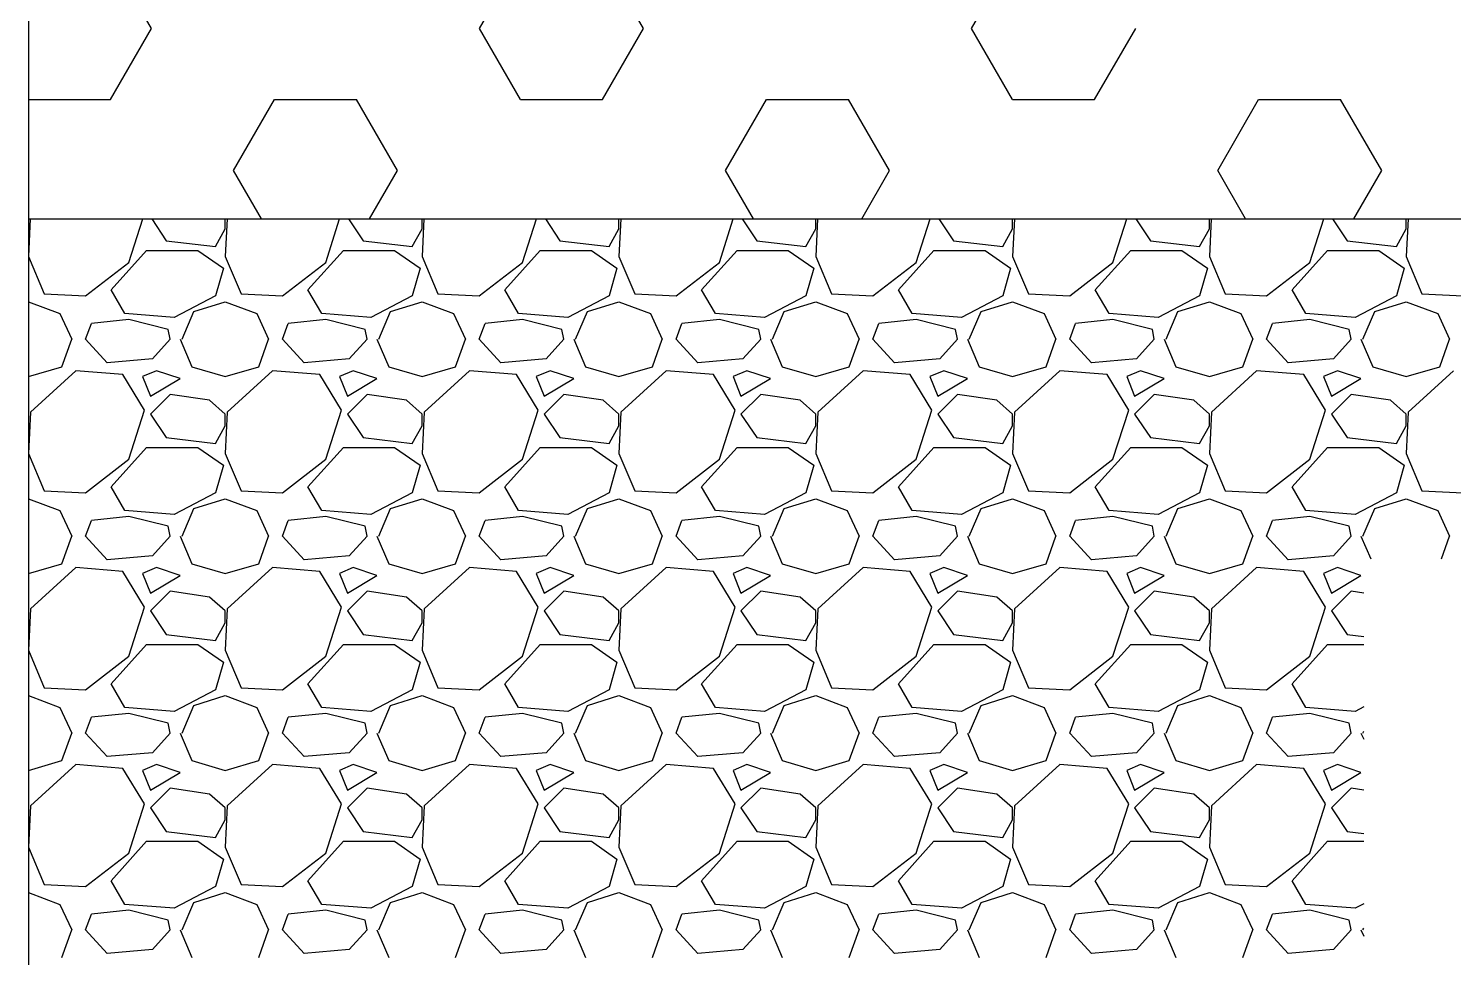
# Model space of a CAD drawing. Header units: metres. Extents: x 0 to 602, y 0 to 196.
# Drawn here: x 427.163 to 428.249, y 78.329 to 79.037 of the extents above; entities that cross this region are included whole.
import ezdxf

# ---------------------------------------------------------------- set-up
doc = ezdxf.new("R2010")
doc.units = ezdxf.units.M
doc.header["$MEASUREMENT"] = 0

msp = doc.modelspace()

# ---------------------------------------------------------------- linework, layer by layer
at = {"linetype": 'Continuous'}
for p, q in [((427.1628, 81.7234), (427.1628, 77.9003)), ((427.2566, 79.037), (427.2253, 79.0911)), ((427.5066, 79.037), (427.5378, 79.0911)), ((427.6316, 79.037), (427.6003, 79.0911)), ((427.8816, 79.037), (427.9128, 79.0911)), ((427.2253, 78.9828), (427.2566, 79.037)), ((427.5378, 78.9828), (427.5066, 79.037)), ((427.6003, 78.9828), (427.6316, 79.037)), ((427.9128, 78.9828), (427.8816, 79.037)), ((427.9753, 78.9828), (428.0066, 79.037)), ((427.1628, 78.9828), (427.2253, 78.9828)), ((427.1628, 78.9828), (427.1628, 78.9828)), ((427.3191, 78.9287), (427.3503, 78.9828)), ((427.3503, 78.9828), (427.4128, 78.9828)), ((427.4441, 78.9287), (427.4128, 78.9828)), ((427.5378, 78.9828), (427.6003, 78.9828)), ((427.6941, 78.9287), (427.7253, 78.9828)), ((427.7253, 78.9828), (427.7878, 78.9828)), ((427.8191, 78.9287), (427.7878, 78.9828)), ((427.9128, 78.9828), (427.9753, 78.9828)), ((428.0691, 78.9287), (428.1003, 78.9828)), ((428.1003, 78.9828), (428.1628, 78.9828)), ((428.1941, 78.9287), (428.1628, 78.9828)), ((427.3403, 78.8919), (427.3191, 78.9287)), ((427.4228, 78.8919), (427.4441, 78.9287)), ((427.7153, 78.8919), (427.6941, 78.9287)), ((427.7978, 78.8919), (427.8191, 78.9287)), ((428.0903, 78.8919), (428.0691, 78.9287)), ((428.1728, 78.8919), (428.1941, 78.9287)), ((427.1628, 78.8919), (430.9438, 78.8919))]:
    msp.add_line(p, q, dxfattribs=at)
at = {"color": 2, "linetype": 'Continuous'}
for p, q in [((427.1642, 78.8919), (427.1628, 78.8633)), ((427.2393, 78.8588), (427.2499, 78.8919)), ((427.2567, 78.8919), (427.2678, 78.8753)), ((427.3142, 78.8919), (427.3128, 78.8633)), ((427.3128, 78.8843), (427.3128, 78.8919)), ((427.3893, 78.8588), (427.3999, 78.8919)), ((427.4067, 78.8919), (427.4178, 78.8753)), ((427.4642, 78.8919), (427.4628, 78.8633)), ((427.4628, 78.8843), (427.4628, 78.8919)), ((427.5393, 78.8588), (427.5499, 78.8919)), ((427.5567, 78.8919), (427.5678, 78.8753)), ((427.6142, 78.8919), (427.6128, 78.8633)), ((427.6128, 78.8843), (427.6128, 78.8919)), ((427.6893, 78.8588), (427.6999, 78.8919)), ((427.7067, 78.8919), (427.7178, 78.8753)), ((427.7642, 78.8919), (427.7628, 78.8633)), ((427.7628, 78.8843), (427.7628, 78.8919)), ((427.8393, 78.8588), (427.8499, 78.8919)), ((427.8567, 78.8919), (427.8678, 78.8753)), ((427.9142, 78.8919), (427.9128, 78.8633)), ((427.9128, 78.8843), (427.9128, 78.8919)), ((427.9893, 78.8588), (427.9999, 78.8919)), ((428.0067, 78.8919), (428.0178, 78.8753)), ((428.0642, 78.8919), (428.0628, 78.8633)), ((428.0628, 78.8843), (428.0628, 78.8919)), ((428.1393, 78.8588), (428.1499, 78.8919)), ((428.1567, 78.8919), (428.1678, 78.8753)), ((428.2142, 78.8919), (428.2128, 78.8633)), ((428.2128, 78.8843), (428.2128, 78.8919)), ((427.3053, 78.8708), (427.3128, 78.8843)), ((427.4553, 78.8708), (427.4628, 78.8843)), ((427.6053, 78.8708), (427.6128, 78.8843)), ((427.7553, 78.8708), (427.7628, 78.8843)), ((427.9053, 78.8708), (427.9128, 78.8843)), ((428.0553, 78.8708), (428.0628, 78.8843)), ((428.2053, 78.8708), (428.2128, 78.8843)), ((427.2258, 78.8378), (427.2528, 78.8678)), ((427.2528, 78.8678), (427.2918, 78.8678)), ((427.2678, 78.8753), (427.3053, 78.8708)), ((427.2918, 78.8678), (427.3113, 78.8543)), ((427.3758, 78.8378), (427.4028, 78.8678)), ((427.4028, 78.8678), (427.4418, 78.8678)), ((427.4178, 78.8753), (427.4553, 78.8708)), ((427.4418, 78.8678), (427.4613, 78.8543)), ((427.5258, 78.8378), (427.5528, 78.8678)), ((427.5528, 78.8678), (427.5918, 78.8678)), ((427.5678, 78.8753), (427.6053, 78.8708)), ((427.5918, 78.8678), (427.6113, 78.8543)), ((427.6758, 78.8378), (427.7028, 78.8678)), ((427.7028, 78.8678), (427.7418, 78.8678)), ((427.7178, 78.8753), (427.7553, 78.8708)), ((427.7418, 78.8678), (427.7613, 78.8543)), ((427.8258, 78.8378), (427.8528, 78.8678)), ((427.8528, 78.8678), (427.8918, 78.8678)), ((427.8678, 78.8753), (427.9053, 78.8708)), ((427.8918, 78.8678), (427.9113, 78.8543)), ((427.9758, 78.8378), (428.0028, 78.8678)), ((428.0028, 78.8678), (428.0418, 78.8678)), ((428.0178, 78.8753), (428.0553, 78.8708)), ((428.0418, 78.8678), (428.0613, 78.8543)), ((428.1258, 78.8378), (428.1528, 78.8678)), ((428.1528, 78.8678), (428.1918, 78.8678)), ((428.1678, 78.8753), (428.2053, 78.8708)), ((428.1918, 78.8678), (428.2113, 78.8543)), ((427.1628, 78.8633), (427.1748, 78.8348)), ((427.2063, 78.8333), (427.2393, 78.8588)), ((427.3128, 78.8633), (427.3248, 78.8348)), ((427.3563, 78.8333), (427.3893, 78.8588)), ((427.4628, 78.8633), (427.4748, 78.8348)), ((427.5063, 78.8333), (427.5393, 78.8588)), ((427.6128, 78.8633), (427.6248, 78.8348)), ((427.6563, 78.8333), (427.6893, 78.8588)), ((427.7628, 78.8633), (427.7748, 78.8348)), ((427.8063, 78.8333), (427.8393, 78.8588)), ((427.9128, 78.8633), (427.9248, 78.8348)), ((427.9563, 78.8333), (427.9893, 78.8588)), ((428.0628, 78.8633), (428.0748, 78.8348)), ((428.1063, 78.8333), (428.1393, 78.8588)), ((428.2128, 78.8633), (428.2248, 78.8348)), ((427.3113, 78.8543), (427.3053, 78.8333)), ((427.4613, 78.8543), (427.4553, 78.8333)), ((427.6113, 78.8543), (427.6053, 78.8333)), ((427.7613, 78.8543), (427.7553, 78.8333)), ((427.9113, 78.8543), (427.9053, 78.8333)), ((428.0613, 78.8543), (428.0553, 78.8333)), ((428.2113, 78.8543), (428.2053, 78.8333)), ((427.1748, 78.8348), (427.2063, 78.8333)), ((427.2363, 78.8198), (427.2258, 78.8378)), ((427.3053, 78.8333), (427.2738, 78.8168)), ((427.3248, 78.8348), (427.3563, 78.8333)), ((427.3863, 78.8198), (427.3758, 78.8378)), ((427.4553, 78.8333), (427.4238, 78.8168)), ((427.4748, 78.8348), (427.5063, 78.8333)), ((427.5363, 78.8198), (427.5258, 78.8378)), ((427.6053, 78.8333), (427.5738, 78.8168)), ((427.6248, 78.8348), (427.6563, 78.8333)), ((427.6863, 78.8198), (427.6758, 78.8378)), ((427.7553, 78.8333), (427.7238, 78.8168)), ((427.7748, 78.8348), (427.8063, 78.8333)), ((427.8363, 78.8198), (427.8258, 78.8378)), ((427.9053, 78.8333), (427.8738, 78.8168)), ((427.9248, 78.8348), (427.9563, 78.8333)), ((427.9863, 78.8198), (427.9758, 78.8378)), ((428.0553, 78.8333), (428.0238, 78.8168)), ((428.0748, 78.8348), (428.1063, 78.8333)), ((428.1363, 78.8198), (428.1258, 78.8378)), ((428.2053, 78.8333), (428.1738, 78.8168)), ((428.2248, 78.8348), (428.2563, 78.8333)), ((427.1628, 78.8288), (427.1868, 78.8198)), ((427.1628, 78.8288), (427.1628, 78.8288)), ((427.2888, 78.8213), (427.3128, 78.8288)), ((427.3128, 78.8288), (427.3368, 78.8198)), ((427.4388, 78.8213), (427.4628, 78.8288)), ((427.4628, 78.8288), (427.4868, 78.8198)), ((427.5888, 78.8213), (427.6128, 78.8288)), ((427.6128, 78.8288), (427.6368, 78.8198)), ((427.7388, 78.8213), (427.7628, 78.8288)), ((427.7628, 78.8288), (427.7868, 78.8198)), ((427.8888, 78.8213), (427.9128, 78.8288)), ((427.9128, 78.8288), (427.9368, 78.8198)), ((428.0388, 78.8213), (428.0628, 78.8288)), ((428.0628, 78.8288), (428.0868, 78.8198)), ((428.1888, 78.8213), (428.2128, 78.8288)), ((428.2128, 78.8288), (428.2368, 78.8198)), ((427.1868, 78.8198), (427.1958, 78.8003)), ((427.2063, 78.8003), (427.2108, 78.8123)), ((427.2393, 78.8153), (427.2108, 78.8123)), ((427.2738, 78.8168), (427.2363, 78.8198)), ((427.2693, 78.8078), (427.2393, 78.8153)), ((427.2798, 78.8003), (427.2888, 78.8213)), ((427.3368, 78.8198), (427.3458, 78.8003)), ((427.3563, 78.8003), (427.3608, 78.8123)), ((427.3893, 78.8153), (427.3608, 78.8123)), ((427.4238, 78.8168), (427.3863, 78.8198)), ((427.4193, 78.8078), (427.3893, 78.8153)), ((427.4298, 78.8003), (427.4388, 78.8213)), ((427.4868, 78.8198), (427.4958, 78.8003)), ((427.5063, 78.8003), (427.5108, 78.8123)), ((427.5393, 78.8153), (427.5108, 78.8123)), ((427.5738, 78.8168), (427.5363, 78.8198)), ((427.5693, 78.8078), (427.5393, 78.8153)), ((427.5798, 78.8003), (427.5888, 78.8213)), ((427.6368, 78.8198), (427.6458, 78.8003)), ((427.6563, 78.8003), (427.6608, 78.8123)), ((427.6893, 78.8153), (427.6608, 78.8123)), ((427.7238, 78.8168), (427.6863, 78.8198)), ((427.7193, 78.8078), (427.6893, 78.8153)), ((427.7298, 78.8003), (427.7388, 78.8213)), ((427.7868, 78.8198), (427.7958, 78.8003)), ((427.8063, 78.8003), (427.8108, 78.8123)), ((427.8393, 78.8153), (427.8108, 78.8123)), ((427.8738, 78.8168), (427.8363, 78.8198)), ((427.8693, 78.8078), (427.8393, 78.8153)), ((427.8798, 78.8003), (427.8888, 78.8213)), ((427.9368, 78.8198), (427.9458, 78.8003)), ((427.9563, 78.8003), (427.9608, 78.8123)), ((427.9893, 78.8153), (427.9608, 78.8123)), ((428.0238, 78.8168), (427.9863, 78.8198)), ((428.0193, 78.8078), (427.9893, 78.8153)), ((428.0298, 78.8003), (428.0388, 78.8213)), ((428.0868, 78.8198), (428.0958, 78.8003)), ((428.1063, 78.8003), (428.1108, 78.8123)), ((428.1393, 78.8153), (428.1108, 78.8123)), ((428.1738, 78.8168), (428.1363, 78.8198)), ((428.1693, 78.8078), (428.1393, 78.8153)), ((428.1798, 78.8003), (428.1888, 78.8213)), ((428.2368, 78.8198), (428.2458, 78.8003)), ((427.1883, 78.7793), (427.1958, 78.8003)), ((427.2228, 78.7823), (427.2063, 78.8003)), ((427.2708, 78.8003), (427.2573, 78.7853)), ((427.2708, 78.8003), (427.2693, 78.8078)), ((427.2783, 78.8003), (427.2873, 78.7793)), ((427.3383, 78.7793), (427.3458, 78.8003)), ((427.3728, 78.7823), (427.3563, 78.8003)), ((427.4208, 78.8003), (427.4073, 78.7853)), ((427.4208, 78.8003), (427.4193, 78.8078)), ((427.4283, 78.8003), (427.4373, 78.7793)), ((427.4883, 78.7793), (427.4958, 78.8003)), ((427.5228, 78.7823), (427.5063, 78.8003)), ((427.5708, 78.8003), (427.5573, 78.7853)), ((427.5708, 78.8003), (427.5693, 78.8078)), ((427.5783, 78.8003), (427.5873, 78.7793)), ((427.6383, 78.7793), (427.6458, 78.8003)), ((427.6728, 78.7823), (427.6563, 78.8003)), ((427.7208, 78.8003), (427.7073, 78.7853)), ((427.7208, 78.8003), (427.7193, 78.8078)), ((427.7283, 78.8003), (427.7373, 78.7793)), ((427.7883, 78.7793), (427.7958, 78.8003)), ((427.8228, 78.7823), (427.8063, 78.8003)), ((427.8708, 78.8003), (427.8573, 78.7853)), ((427.8708, 78.8003), (427.8693, 78.8078)), ((427.8783, 78.8003), (427.8873, 78.7793)), ((427.9383, 78.7793), (427.9458, 78.8003)), ((427.9728, 78.7823), (427.9563, 78.8003)), ((428.0208, 78.8003), (428.0073, 78.7853)), ((428.0208, 78.8003), (428.0193, 78.8078)), ((428.0283, 78.8003), (428.0373, 78.7793)), ((428.0883, 78.7793), (428.0958, 78.8003)), ((428.1228, 78.7823), (428.1063, 78.8003)), ((428.1708, 78.8003), (428.1573, 78.7853)), ((428.1708, 78.8003), (428.1693, 78.8078)), ((428.1783, 78.8003), (428.1873, 78.7793)), ((428.2383, 78.7793), (428.2458, 78.8003)), ((427.1628, 78.7718), (427.1883, 78.7793)), ((427.2573, 78.7853), (427.2228, 78.7823)), ((427.2873, 78.7793), (427.3128, 78.7718)), ((427.3128, 78.7718), (427.3383, 78.7793)), ((427.4073, 78.7853), (427.3728, 78.7823)), ((427.4373, 78.7793), (427.4628, 78.7718)), ((427.4628, 78.7718), (427.4883, 78.7793)), ((427.5573, 78.7853), (427.5228, 78.7823)), ((427.5873, 78.7793), (427.6128, 78.7718)), ((427.6128, 78.7718), (427.6383, 78.7793)), ((427.7073, 78.7853), (427.6728, 78.7823)), ((427.7373, 78.7793), (427.7628, 78.7718)), ((427.7628, 78.7718), (427.7883, 78.7793)), ((427.8573, 78.7853), (427.8228, 78.7823)), ((427.8873, 78.7793), (427.9128, 78.7718)), ((427.9128, 78.7718), (427.9383, 78.7793)), ((428.0073, 78.7853), (427.9728, 78.7823)), ((428.0373, 78.7793), (428.0628, 78.7718)), ((428.0628, 78.7718), (428.0883, 78.7793)), ((428.1573, 78.7853), (428.1228, 78.7823)), ((428.1873, 78.7793), (428.2128, 78.7718)), ((428.2128, 78.7718), (428.2383, 78.7793)), ((427.1988, 78.7763), (427.1643, 78.7448)), ((427.2348, 78.7733), (427.1988, 78.7763)), ((427.2513, 78.7463), (427.2348, 78.7733)), ((427.2603, 78.7763), (427.2498, 78.7718)), ((427.2498, 78.7718), (427.2558, 78.7568)), ((427.2558, 78.7568), (427.2783, 78.7703)), ((427.2783, 78.7703), (427.2603, 78.7763)), ((427.3488, 78.7763), (427.3143, 78.7448)), ((427.3848, 78.7733), (427.3488, 78.7763)), ((427.4013, 78.7463), (427.3848, 78.7733)), ((427.4103, 78.7763), (427.3998, 78.7718)), ((427.3998, 78.7718), (427.4058, 78.7568)), ((427.4058, 78.7568), (427.4283, 78.7703)), ((427.4283, 78.7703), (427.4103, 78.7763)), ((427.4988, 78.7763), (427.4643, 78.7448)), ((427.5348, 78.7733), (427.4988, 78.7763)), ((427.5513, 78.7463), (427.5348, 78.7733)), ((427.5603, 78.7763), (427.5498, 78.7718)), ((427.5498, 78.7718), (427.5558, 78.7568)), ((427.5558, 78.7568), (427.5783, 78.7703)), ((427.5783, 78.7703), (427.5603, 78.7763)), ((427.6488, 78.7763), (427.6143, 78.7448)), ((427.6848, 78.7733), (427.6488, 78.7763)), ((427.7013, 78.7463), (427.6848, 78.7733)), ((427.7103, 78.7763), (427.6998, 78.7718)), ((427.6998, 78.7718), (427.7058, 78.7568)), ((427.7058, 78.7568), (427.7283, 78.7703)), ((427.7283, 78.7703), (427.7103, 78.7763)), ((427.7988, 78.7763), (427.7643, 78.7448)), ((427.8348, 78.7733), (427.7988, 78.7763)), ((427.8513, 78.7463), (427.8348, 78.7733)), ((427.8603, 78.7763), (427.8498, 78.7718)), ((427.8498, 78.7718), (427.8558, 78.7568)), ((427.8558, 78.7568), (427.8783, 78.7703)), ((427.8783, 78.7703), (427.8603, 78.7763)), ((427.9488, 78.7763), (427.9143, 78.7448)), ((427.9848, 78.7733), (427.9488, 78.7763)), ((428.0013, 78.7463), (427.9848, 78.7733)), ((428.0103, 78.7763), (427.9998, 78.7718)), ((427.9998, 78.7718), (428.0058, 78.7568)), ((428.0058, 78.7568), (428.0283, 78.7703)), ((428.0283, 78.7703), (428.0103, 78.7763)), ((428.0988, 78.7763), (428.0643, 78.7448)), ((428.1348, 78.7733), (428.0988, 78.7763)), ((428.1513, 78.7463), (428.1348, 78.7733)), ((428.1603, 78.7763), (428.1498, 78.7718)), ((428.1498, 78.7718), (428.1558, 78.7568)), ((428.1558, 78.7568), (428.1783, 78.7703)), ((428.1783, 78.7703), (428.1603, 78.7763)), ((428.2488, 78.7763), (428.2143, 78.7448)), ((427.2708, 78.7583), (427.2558, 78.7433)), ((427.3008, 78.7538), (427.2708, 78.7583)), ((427.4208, 78.7583), (427.4058, 78.7433)), ((427.4508, 78.7538), (427.4208, 78.7583)), ((427.5708, 78.7583), (427.5558, 78.7433)), ((427.6008, 78.7538), (427.5708, 78.7583)), ((427.7208, 78.7583), (427.7058, 78.7433)), ((427.7508, 78.7538), (427.7208, 78.7583)), ((427.8708, 78.7583), (427.8558, 78.7433)), ((427.9008, 78.7538), (427.8708, 78.7583)), ((428.0208, 78.7583), (428.0058, 78.7433)), ((428.0508, 78.7538), (428.0208, 78.7583)), ((428.1708, 78.7583), (428.1558, 78.7433)), ((428.2008, 78.7538), (428.1708, 78.7583)), ((427.2393, 78.7088), (427.2513, 78.7463)), ((427.3128, 78.7433), (427.3008, 78.7538)), ((427.3893, 78.7088), (427.4013, 78.7463)), ((427.4628, 78.7433), (427.4508, 78.7538)), ((427.5393, 78.7088), (427.5513, 78.7463)), ((427.6128, 78.7433), (427.6008, 78.7538)), ((427.6893, 78.7088), (427.7013, 78.7463)), ((427.7628, 78.7433), (427.7508, 78.7538)), ((427.8393, 78.7088), (427.8513, 78.7463)), ((427.9128, 78.7433), (427.9008, 78.7538)), ((427.9893, 78.7088), (428.0013, 78.7463)), ((428.0628, 78.7433), (428.0508, 78.7538)), ((428.1393, 78.7088), (428.1513, 78.7463)), ((428.2128, 78.7433), (428.2008, 78.7538)), ((427.1643, 78.7448), (427.1628, 78.7133)), ((427.1628, 78.7433), (427.1628, 78.7433)), ((427.2558, 78.7433), (427.2678, 78.7253)), ((427.3143, 78.7448), (427.3128, 78.7133)), ((427.3128, 78.7343), (427.3128, 78.7433)), ((427.4058, 78.7433), (427.4178, 78.7253)), ((427.4643, 78.7448), (427.4628, 78.7133)), ((427.4628, 78.7343), (427.4628, 78.7433)), ((427.5558, 78.7433), (427.5678, 78.7253)), ((427.6143, 78.7448), (427.6128, 78.7133)), ((427.6128, 78.7343), (427.6128, 78.7433)), ((427.7058, 78.7433), (427.7178, 78.7253)), ((427.7643, 78.7448), (427.7628, 78.7133)), ((427.7628, 78.7343), (427.7628, 78.7433)), ((427.8558, 78.7433), (427.8678, 78.7253)), ((427.9143, 78.7448), (427.9128, 78.7133)), ((427.9128, 78.7343), (427.9128, 78.7433)), ((428.0058, 78.7433), (428.0178, 78.7253)), ((428.0643, 78.7448), (428.0628, 78.7133)), ((428.0628, 78.7343), (428.0628, 78.7433)), ((428.1558, 78.7433), (428.1678, 78.7253)), ((428.2143, 78.7448), (428.2128, 78.7133)), ((428.2128, 78.7343), (428.2128, 78.7433)), ((427.2678, 78.7253), (427.3053, 78.7208)), ((427.3053, 78.7208), (427.3128, 78.7343)), ((427.4178, 78.7253), (427.4553, 78.7208)), ((427.4553, 78.7208), (427.4628, 78.7343)), ((427.5678, 78.7253), (427.6053, 78.7208)), ((427.6053, 78.7208), (427.6128, 78.7343)), ((427.7178, 78.7253), (427.7553, 78.7208)), ((427.7553, 78.7208), (427.7628, 78.7343)), ((427.8678, 78.7253), (427.9053, 78.7208)), ((427.9053, 78.7208), (427.9128, 78.7343)), ((428.0178, 78.7253), (428.0553, 78.7208)), ((428.0553, 78.7208), (428.0628, 78.7343)), ((428.1678, 78.7253), (428.2053, 78.7208)), ((428.2053, 78.7208), (428.2128, 78.7343)), ((427.2258, 78.6878), (427.2528, 78.7178)), ((427.2528, 78.7178), (427.2918, 78.7178)), ((427.2918, 78.7178), (427.3113, 78.7043)), ((427.3758, 78.6878), (427.4028, 78.7178)), ((427.4028, 78.7178), (427.4418, 78.7178)), ((427.4418, 78.7178), (427.4613, 78.7043)), ((427.5258, 78.6878), (427.5528, 78.7178)), ((427.5528, 78.7178), (427.5918, 78.7178)), ((427.5918, 78.7178), (427.6113, 78.7043)), ((427.6128, 78.7133), (427.6248, 78.6848)), ((427.6758, 78.6878), (427.7028, 78.7178)), ((427.7028, 78.7178), (427.7418, 78.7178)), ((427.7418, 78.7178), (427.7613, 78.7043)), ((427.7628, 78.7133), (427.7748, 78.6848)), ((427.8258, 78.6878), (427.8528, 78.7178)), ((427.8528, 78.7178), (427.8918, 78.7178)), ((427.8918, 78.7178), (427.9113, 78.7043)), ((427.9128, 78.7133), (427.9248, 78.6848)), ((427.9758, 78.6878), (428.0028, 78.7178)), ((428.0028, 78.7178), (428.0418, 78.7178)), ((428.0418, 78.7178), (428.0613, 78.7043)), ((428.0628, 78.7133), (428.0748, 78.6848)), ((428.1258, 78.6878), (428.1528, 78.7178)), ((428.1528, 78.7178), (428.1918, 78.7178)), ((428.1918, 78.7178), (428.2113, 78.7043)), ((428.2128, 78.7133), (428.2248, 78.6848)), ((427.1628, 78.7133), (427.1748, 78.6848)), ((427.2063, 78.6833), (427.2393, 78.7088)), ((427.3113, 78.7043), (427.3053, 78.6833)), ((427.3128, 78.7133), (427.3248, 78.6848)), ((427.3563, 78.6833), (427.3893, 78.7088)), ((427.4613, 78.7043), (427.4553, 78.6833)), ((427.4628, 78.7133), (427.4748, 78.6848)), ((427.5063, 78.6833), (427.5393, 78.7088)), ((427.6113, 78.7043), (427.6053, 78.6833)), ((427.6563, 78.6833), (427.6893, 78.7088)), ((427.7613, 78.7043), (427.7553, 78.6833)), ((427.8063, 78.6833), (427.8393, 78.7088)), ((427.9113, 78.7043), (427.9053, 78.6833)), ((427.9563, 78.6833), (427.9893, 78.7088)), ((428.0613, 78.7043), (428.0553, 78.6833)), ((428.1063, 78.6833), (428.1393, 78.7088)), ((428.2113, 78.7043), (428.2053, 78.6833)), ((427.1748, 78.6848), (427.2063, 78.6833)), ((427.2363, 78.6698), (427.2258, 78.6878)), ((427.3053, 78.6833), (427.2738, 78.6668)), ((427.3248, 78.6848), (427.3563, 78.6833)), ((427.3863, 78.6698), (427.3758, 78.6878)), ((427.4553, 78.6833), (427.4238, 78.6668)), ((427.4748, 78.6848), (427.5063, 78.6833)), ((427.5363, 78.6698), (427.5258, 78.6878)), ((427.6053, 78.6833), (427.5738, 78.6668)), ((427.6248, 78.6848), (427.6563, 78.6833)), ((427.6863, 78.6698), (427.6758, 78.6878)), ((427.7553, 78.6833), (427.7238, 78.6668)), ((427.7748, 78.6848), (427.8063, 78.6833)), ((427.8363, 78.6698), (427.8258, 78.6878)), ((427.9053, 78.6833), (427.8738, 78.6668)), ((427.9248, 78.6848), (427.9563, 78.6833)), ((427.9863, 78.6698), (427.9758, 78.6878)), ((428.0553, 78.6833), (428.0238, 78.6668)), ((428.0748, 78.6848), (428.1063, 78.6833)), ((428.1363, 78.6698), (428.1258, 78.6878)), ((428.2053, 78.6833), (428.1738, 78.6668)), ((428.2248, 78.6848), (428.2563, 78.6833)), ((427.1628, 78.6788), (427.1868, 78.6698)), ((427.1628, 78.6788), (427.1628, 78.6788)), ((427.2798, 78.6503), (427.2888, 78.6713)), ((427.2888, 78.6713), (427.3128, 78.6788)), ((427.3128, 78.6788), (427.3368, 78.6698)), ((427.4298, 78.6503), (427.4388, 78.6713)), ((427.4388, 78.6713), (427.4628, 78.6788)), ((427.4628, 78.6788), (427.4868, 78.6698)), ((427.5798, 78.6503), (427.5888, 78.6713)), ((427.5888, 78.6713), (427.6128, 78.6788)), ((427.6128, 78.6788), (427.6368, 78.6698)), ((427.7298, 78.6503), (427.7388, 78.6713)), ((427.7388, 78.6713), (427.7628, 78.6788)), ((427.7628, 78.6788), (427.7868, 78.6698)), ((427.8798, 78.6503), (427.8888, 78.6713)), ((427.8888, 78.6713), (427.9128, 78.6788)), ((427.9128, 78.6788), (427.9368, 78.6698)), ((428.0298, 78.6503), (428.0388, 78.6713)), ((428.0388, 78.6713), (428.0628, 78.6788)), ((428.0628, 78.6788), (428.0868, 78.6698)), ((428.1798, 78.6503), (428.1888, 78.6713)), ((428.1888, 78.6713), (428.2128, 78.6788)), ((428.2128, 78.6788), (428.2368, 78.6698)), ((427.1868, 78.6698), (427.1958, 78.6503)), ((427.2063, 78.6503), (427.2108, 78.6623)), ((427.2393, 78.6653), (427.2108, 78.6623)), ((427.2738, 78.6668), (427.2363, 78.6698)), ((427.2693, 78.6578), (427.2393, 78.6653)), ((427.3368, 78.6698), (427.3458, 78.6503)), ((427.3563, 78.6503), (427.3608, 78.6623)), ((427.3893, 78.6653), (427.3608, 78.6623)), ((427.4238, 78.6668), (427.3863, 78.6698)), ((427.4193, 78.6578), (427.3893, 78.6653)), ((427.4868, 78.6698), (427.4958, 78.6503)), ((427.5063, 78.6503), (427.5108, 78.6623)), ((427.5393, 78.6653), (427.5108, 78.6623)), ((427.5738, 78.6668), (427.5363, 78.6698)), ((427.5693, 78.6578), (427.5393, 78.6653)), ((427.6368, 78.6698), (427.6458, 78.6503)), ((427.6563, 78.6503), (427.6608, 78.6623)), ((427.6893, 78.6653), (427.6608, 78.6623)), ((427.7238, 78.6668), (427.6863, 78.6698)), ((427.7193, 78.6578), (427.6893, 78.6653)), ((427.7868, 78.6698), (427.7958, 78.6503)), ((427.8063, 78.6503), (427.8108, 78.6623)), ((427.8393, 78.6653), (427.8108, 78.6623)), ((427.8738, 78.6668), (427.8363, 78.6698)), ((427.8693, 78.6578), (427.8393, 78.6653)), ((427.9368, 78.6698), (427.9458, 78.6503)), ((427.9563, 78.6503), (427.9608, 78.6623)), ((427.9893, 78.6653), (427.9608, 78.6623)), ((428.0238, 78.6668), (427.9863, 78.6698)), ((428.0193, 78.6578), (427.9893, 78.6653)), ((428.0868, 78.6698), (428.0958, 78.6503)), ((428.1063, 78.6503), (428.1108, 78.6623)), ((428.1393, 78.6653), (428.1108, 78.6623)), ((428.1738, 78.6668), (428.1363, 78.6698)), ((428.1693, 78.6578), (428.1393, 78.6653)), ((428.2368, 78.6698), (428.2458, 78.6503)), ((427.1883, 78.6293), (427.1958, 78.6503)), ((427.2228, 78.6323), (427.2063, 78.6503)), ((427.2708, 78.6503), (427.2573, 78.6353)), ((427.2708, 78.6503), (427.2693, 78.6578)), ((427.2783, 78.6503), (427.2873, 78.6293)), ((427.3383, 78.6293), (427.3458, 78.6503)), ((427.3728, 78.6323), (427.3563, 78.6503)), ((427.4208, 78.6503), (427.4073, 78.6353)), ((427.4208, 78.6503), (427.4193, 78.6578)), ((427.4283, 78.6503), (427.4373, 78.6293)), ((427.4883, 78.6293), (427.4958, 78.6503)), ((427.5228, 78.6323), (427.5063, 78.6503)), ((427.5708, 78.6503), (427.5573, 78.6353)), ((427.5708, 78.6503), (427.5693, 78.6578)), ((427.5783, 78.6503), (427.5873, 78.6293)), ((427.6383, 78.6293), (427.6458, 78.6503)), ((427.6728, 78.6323), (427.6563, 78.6503)), ((427.7208, 78.6503), (427.7073, 78.6353)), ((427.7208, 78.6503), (427.7193, 78.6578)), ((427.7283, 78.6503), (427.7373, 78.6293)), ((427.7883, 78.6293), (427.7958, 78.6503)), ((427.8228, 78.6323), (427.8063, 78.6503)), ((427.8708, 78.6503), (427.8573, 78.6353)), ((427.8708, 78.6503), (427.8693, 78.6578)), ((427.8783, 78.6503), (427.8873, 78.6293)), ((427.9383, 78.6293), (427.9458, 78.6503)), ((427.9728, 78.6323), (427.9563, 78.6503)), ((428.0208, 78.6503), (428.0073, 78.6353)), ((428.0208, 78.6503), (428.0193, 78.6578)), ((428.0283, 78.6503), (428.0373, 78.6293)), ((428.0883, 78.6293), (428.0958, 78.6503)), ((428.1228, 78.6323), (428.1063, 78.6503)), ((428.1708, 78.6503), (428.1573, 78.6353)), ((428.1708, 78.6503), (428.1693, 78.6578)), ((428.1783, 78.6503), (428.1857, 78.6331)), ((428.2397, 78.6331), (428.2458, 78.6503)), ((427.1628, 78.6218), (427.1883, 78.6293)), ((427.2573, 78.6353), (427.2228, 78.6323)), ((427.2873, 78.6293), (427.3128, 78.6218)), ((427.3128, 78.6218), (427.3383, 78.6293)), ((427.4073, 78.6353), (427.3728, 78.6323)), ((427.4373, 78.6293), (427.4628, 78.6218)), ((427.4628, 78.6218), (427.4883, 78.6293)), ((427.5573, 78.6353), (427.5228, 78.6323)), ((427.5873, 78.6293), (427.6128, 78.6218)), ((427.6128, 78.6218), (427.6383, 78.6293)), ((427.7073, 78.6353), (427.6728, 78.6323)), ((427.7373, 78.6293), (427.7628, 78.6218)), ((427.7628, 78.6218), (427.7883, 78.6293)), ((427.8573, 78.6353), (427.8228, 78.6323)), ((427.8873, 78.6293), (427.9128, 78.6218)), ((427.9128, 78.6218), (427.9383, 78.6293)), ((428.0073, 78.6353), (427.9728, 78.6323)), ((428.0373, 78.6293), (428.0628, 78.6218)), ((428.0628, 78.6218), (428.0883, 78.6293)), ((428.1573, 78.6353), (428.1228, 78.6323)), ((427.1988, 78.6263), (427.1643, 78.5948)), ((427.2348, 78.6233), (427.1988, 78.6263)), ((427.2513, 78.5963), (427.2348, 78.6233)), ((427.2603, 78.6263), (427.2498, 78.6218)), ((427.2498, 78.6218), (427.2558, 78.6068)), ((427.2558, 78.6068), (427.2783, 78.6203)), ((427.2783, 78.6203), (427.2603, 78.6263)), ((427.3488, 78.6263), (427.3143, 78.5948)), ((427.3848, 78.6233), (427.3488, 78.6263)), ((427.4013, 78.5963), (427.3848, 78.6233)), ((427.4103, 78.6263), (427.3998, 78.6218)), ((427.3998, 78.6218), (427.4058, 78.6068)), ((427.4058, 78.6068), (427.4283, 78.6203)), ((427.4283, 78.6203), (427.4103, 78.6263)), ((427.4988, 78.6263), (427.4643, 78.5948)), ((427.5348, 78.6233), (427.4988, 78.6263)), ((427.5513, 78.5963), (427.5348, 78.6233)), ((427.5603, 78.6263), (427.5498, 78.6218)), ((427.5498, 78.6218), (427.5558, 78.6068)), ((427.5558, 78.6068), (427.5783, 78.6203)), ((427.5783, 78.6203), (427.5603, 78.6263)), ((427.6488, 78.6263), (427.6143, 78.5948)), ((427.6848, 78.6233), (427.6488, 78.6263)), ((427.7013, 78.5963), (427.6848, 78.6233)), ((427.7103, 78.6263), (427.6998, 78.6218)), ((427.6998, 78.6218), (427.7058, 78.6068)), ((427.7058, 78.6068), (427.7283, 78.6203)), ((427.7283, 78.6203), (427.7103, 78.6263)), ((427.7988, 78.6263), (427.7643, 78.5948)), ((427.8348, 78.6233), (427.7988, 78.6263)), ((427.8513, 78.5963), (427.8348, 78.6233)), ((427.8603, 78.6263), (427.8498, 78.6218)), ((427.8498, 78.6218), (427.8558, 78.6068)), ((427.8558, 78.6068), (427.8783, 78.6203)), ((427.8783, 78.6203), (427.8603, 78.6263)), ((427.9488, 78.6263), (427.9143, 78.5948)), ((427.9848, 78.6233), (427.9488, 78.6263)), ((428.0013, 78.5963), (427.9848, 78.6233)), ((428.0103, 78.6263), (427.9998, 78.6218)), ((427.9998, 78.6218), (428.0058, 78.6068)), ((428.0058, 78.6068), (428.0283, 78.6203)), ((428.0283, 78.6203), (428.0103, 78.6263)), ((428.0988, 78.6263), (428.0643, 78.5948)), ((428.1348, 78.6233), (428.0988, 78.6263)), ((428.1513, 78.5963), (428.1348, 78.6233)), ((428.1603, 78.6263), (428.1498, 78.6218)), ((428.1498, 78.6218), (428.1558, 78.6068)), ((428.1558, 78.6068), (428.1783, 78.6203)), ((428.1783, 78.6203), (428.1603, 78.6263)), ((427.2708, 78.6083), (427.2558, 78.5933)), ((427.3008, 78.6038), (427.2708, 78.6083)), ((427.4208, 78.6083), (427.4058, 78.5933)), ((427.4508, 78.6038), (427.4208, 78.6083)), ((427.5708, 78.6083), (427.5558, 78.5933)), ((427.6008, 78.6038), (427.5708, 78.6083)), ((427.7208, 78.6083), (427.7058, 78.5933)), ((427.7508, 78.6038), (427.7208, 78.6083)), ((427.8708, 78.6083), (427.8558, 78.5933)), ((427.9008, 78.6038), (427.8708, 78.6083)), ((428.0208, 78.6083), (428.0058, 78.5933)), ((428.0508, 78.6038), (428.0208, 78.6083)), ((428.1708, 78.6083), (428.1558, 78.5933)), ((428.1804, 78.6069), (428.1708, 78.6083)), ((427.1643, 78.5948), (427.1628, 78.5633)), ((427.2393, 78.5588), (427.2513, 78.5963)), ((427.3128, 78.5933), (427.3008, 78.6038)), ((427.3143, 78.5948), (427.3128, 78.5633)), ((427.3893, 78.5588), (427.4013, 78.5963)), ((427.4628, 78.5933), (427.4508, 78.6038)), ((427.4643, 78.5948), (427.4628, 78.5633)), ((427.5393, 78.5588), (427.5513, 78.5963)), ((427.6128, 78.5933), (427.6008, 78.6038)), ((427.6143, 78.5948), (427.6128, 78.5633)), ((427.6893, 78.5588), (427.7013, 78.5963)), ((427.7628, 78.5933), (427.7508, 78.6038)), ((427.7643, 78.5948), (427.7628, 78.5633)), ((427.8393, 78.5588), (427.8513, 78.5963)), ((427.9128, 78.5933), (427.9008, 78.6038)), ((427.9143, 78.5948), (427.9128, 78.5633)), ((427.9893, 78.5588), (428.0013, 78.5963)), ((428.0628, 78.5933), (428.0508, 78.6038)), ((428.0643, 78.5948), (428.0628, 78.5633)), ((428.1393, 78.5588), (428.1513, 78.5963)), ((427.1628, 78.5933), (427.1628, 78.5933)), ((427.2558, 78.5933), (427.2678, 78.5753)), ((427.3053, 78.5708), (427.3128, 78.5843)), ((427.3128, 78.5843), (427.3128, 78.5933)), ((427.4058, 78.5933), (427.4178, 78.5753)), ((427.4553, 78.5708), (427.4628, 78.5843)), ((427.4628, 78.5843), (427.4628, 78.5933)), ((427.5558, 78.5933), (427.5678, 78.5753)), ((427.6053, 78.5708), (427.6128, 78.5843)), ((427.6128, 78.5843), (427.6128, 78.5933)), ((427.7058, 78.5933), (427.7178, 78.5753)), ((427.7553, 78.5708), (427.7628, 78.5843)), ((427.7628, 78.5843), (427.7628, 78.5933)), ((427.8558, 78.5933), (427.8678, 78.5753)), ((427.9053, 78.5708), (427.9128, 78.5843)), ((427.9128, 78.5843), (427.9128, 78.5933)), ((428.0058, 78.5933), (428.0178, 78.5753)), ((428.0553, 78.5708), (428.0628, 78.5843)), ((428.0628, 78.5843), (428.0628, 78.5933)), ((428.1558, 78.5933), (428.1678, 78.5753)), ((427.2678, 78.5753), (427.3053, 78.5708)), ((427.4178, 78.5753), (427.4553, 78.5708)), ((427.5678, 78.5753), (427.6053, 78.5708)), ((427.7178, 78.5753), (427.7553, 78.5708)), ((427.8678, 78.5753), (427.9053, 78.5708)), ((428.0178, 78.5753), (428.0553, 78.5708)), ((428.1678, 78.5753), (428.1804, 78.5738)), ((427.1628, 78.5633), (427.1748, 78.5348)), ((427.2258, 78.5378), (427.2528, 78.5678)), ((427.2528, 78.5678), (427.2918, 78.5678)), ((427.2918, 78.5678), (427.3113, 78.5543)), ((427.3128, 78.5633), (427.3248, 78.5348)), ((427.3758, 78.5378), (427.4028, 78.5678)), ((427.4028, 78.5678), (427.4418, 78.5678)), ((427.4418, 78.5678), (427.4613, 78.5543)), ((427.4628, 78.5633), (427.4748, 78.5348)), ((427.5258, 78.5378), (427.5528, 78.5678)), ((427.5528, 78.5678), (427.5918, 78.5678)), ((427.5918, 78.5678), (427.6113, 78.5543)), ((427.6128, 78.5633), (427.6248, 78.5348)), ((427.6758, 78.5378), (427.7028, 78.5678)), ((427.7028, 78.5678), (427.7418, 78.5678)), ((427.7418, 78.5678), (427.7613, 78.5543)), ((427.7628, 78.5633), (427.7748, 78.5348)), ((427.8258, 78.5378), (427.8528, 78.5678)), ((427.8528, 78.5678), (427.8918, 78.5678)), ((427.8918, 78.5678), (427.9113, 78.5543)), ((427.9128, 78.5633), (427.9248, 78.5348)), ((427.9758, 78.5378), (428.0028, 78.5678)), ((428.0028, 78.5678), (428.0418, 78.5678)), ((428.0418, 78.5678), (428.0613, 78.5543)), ((428.0628, 78.5633), (428.0748, 78.5348)), ((428.1258, 78.5378), (428.1528, 78.5678)), ((428.1528, 78.5678), (428.1804, 78.5678)), ((427.2063, 78.5333), (427.2393, 78.5588)), ((427.3113, 78.5543), (427.3053, 78.5333)), ((427.3563, 78.5333), (427.3893, 78.5588)), ((427.4613, 78.5543), (427.4553, 78.5333)), ((427.5063, 78.5333), (427.5393, 78.5588)), ((427.6113, 78.5543), (427.6053, 78.5333)), ((427.6563, 78.5333), (427.6893, 78.5588)), ((427.7613, 78.5543), (427.7553, 78.5333)), ((427.8063, 78.5333), (427.8393, 78.5588)), ((427.9113, 78.5543), (427.9053, 78.5333)), ((427.9563, 78.5333), (427.9893, 78.5588)), ((428.0613, 78.5543), (428.0553, 78.5333)), ((428.1063, 78.5333), (428.1393, 78.5588)), ((427.1628, 78.5288), (427.1868, 78.5198)), ((427.1628, 78.5288), (427.1628, 78.5288)), ((427.1748, 78.5348), (427.2063, 78.5333)), ((427.2363, 78.5198), (427.2258, 78.5378)), ((427.3053, 78.5333), (427.2738, 78.5168)), ((427.2888, 78.5213), (427.3128, 78.5288)), ((427.3128, 78.5288), (427.3368, 78.5198)), ((427.3248, 78.5348), (427.3563, 78.5333)), ((427.3863, 78.5198), (427.3758, 78.5378)), ((427.4553, 78.5333), (427.4238, 78.5168)), ((427.4388, 78.5213), (427.4628, 78.5288)), ((427.4628, 78.5288), (427.4868, 78.5198)), ((427.4748, 78.5348), (427.5063, 78.5333)), ((427.5363, 78.5198), (427.5258, 78.5378)), ((427.6053, 78.5333), (427.5738, 78.5168)), ((427.5888, 78.5213), (427.6128, 78.5288)), ((427.6128, 78.5288), (427.6368, 78.5198)), ((427.6248, 78.5348), (427.6563, 78.5333)), ((427.6863, 78.5198), (427.6758, 78.5378)), ((427.7553, 78.5333), (427.7238, 78.5168)), ((427.7388, 78.5213), (427.7628, 78.5288)), ((427.7628, 78.5288), (427.7868, 78.5198)), ((427.7748, 78.5348), (427.8063, 78.5333)), ((427.8363, 78.5198), (427.8258, 78.5378)), ((427.9053, 78.5333), (427.8738, 78.5168)), ((427.8888, 78.5213), (427.9128, 78.5288)), ((427.9128, 78.5288), (427.9368, 78.5198)), ((427.9248, 78.5348), (427.9563, 78.5333)), ((427.9863, 78.5198), (427.9758, 78.5378)), ((428.0553, 78.5333), (428.0238, 78.5168)), ((428.0388, 78.5213), (428.0628, 78.5288)), ((428.0628, 78.5288), (428.0868, 78.5198)), ((428.0748, 78.5348), (428.1063, 78.5333)), ((428.1363, 78.5198), (428.1258, 78.5378)), ((427.1868, 78.5198), (427.1958, 78.5003)), ((427.2738, 78.5168), (427.2363, 78.5198)), ((427.2798, 78.5003), (427.2888, 78.5213)), ((427.3368, 78.5198), (427.3458, 78.5003)), ((427.4238, 78.5168), (427.3863, 78.5198)), ((427.4298, 78.5003), (427.4388, 78.5213)), ((427.4868, 78.5198), (427.4958, 78.5003)), ((427.5738, 78.5168), (427.5363, 78.5198)), ((427.5798, 78.5003), (427.5888, 78.5213)), ((427.6368, 78.5198), (427.6458, 78.5003)), ((427.7238, 78.5168), (427.6863, 78.5198)), ((427.7298, 78.5003), (427.7388, 78.5213)), ((427.7868, 78.5198), (427.7958, 78.5003)), ((427.8738, 78.5168), (427.8363, 78.5198)), ((427.8798, 78.5003), (427.8888, 78.5213)), ((427.9368, 78.5198), (427.9458, 78.5003)), ((428.0238, 78.5168), (427.9863, 78.5198)), ((428.0298, 78.5003), (428.0388, 78.5213)), ((428.0868, 78.5198), (428.0958, 78.5003)), ((428.1738, 78.5168), (428.1363, 78.5198)), ((428.1804, 78.5203), (428.1738, 78.5168)), ((427.2063, 78.5003), (427.2108, 78.5123)), ((427.2393, 78.5153), (427.2108, 78.5123)), ((427.2693, 78.5078), (427.2393, 78.5153)), ((427.2708, 78.5003), (427.2693, 78.5078)), ((427.3563, 78.5003), (427.3608, 78.5123)), ((427.3893, 78.5153), (427.3608, 78.5123)), ((427.4193, 78.5078), (427.3893, 78.5153)), ((427.4208, 78.5003), (427.4193, 78.5078)), ((427.5063, 78.5003), (427.5108, 78.5123)), ((427.5393, 78.5153), (427.5108, 78.5123)), ((427.5693, 78.5078), (427.5393, 78.5153)), ((427.5708, 78.5003), (427.5693, 78.5078)), ((427.6563, 78.5003), (427.6608, 78.5123)), ((427.6893, 78.5153), (427.6608, 78.5123)), ((427.7193, 78.5078), (427.6893, 78.5153)), ((427.7208, 78.5003), (427.7193, 78.5078)), ((427.8063, 78.5003), (427.8108, 78.5123)), ((427.8393, 78.5153), (427.8108, 78.5123)), ((427.8693, 78.5078), (427.8393, 78.5153)), ((427.8708, 78.5003), (427.8693, 78.5078)), ((427.9563, 78.5003), (427.9608, 78.5123)), ((427.9893, 78.5153), (427.9608, 78.5123)), ((428.0193, 78.5078), (427.9893, 78.5153)), ((428.0208, 78.5003), (428.0193, 78.5078)), ((428.1063, 78.5003), (428.1108, 78.5123)), ((428.1393, 78.5153), (428.1108, 78.5123)), ((428.1693, 78.5078), (428.1393, 78.5153)), ((428.1708, 78.5003), (428.1693, 78.5078)), ((427.1883, 78.4793), (427.1958, 78.5003)), ((427.2228, 78.4823), (427.2063, 78.5003)), ((427.2708, 78.5003), (427.2573, 78.4853)), ((427.2783, 78.5003), (427.2873, 78.4793)), ((427.3383, 78.4793), (427.3458, 78.5003)), ((427.3728, 78.4823), (427.3563, 78.5003)), ((427.4208, 78.5003), (427.4073, 78.4853)), ((427.4283, 78.5003), (427.4373, 78.4793)), ((427.4883, 78.4793), (427.4958, 78.5003)), ((427.5228, 78.4823), (427.5063, 78.5003)), ((427.5708, 78.5003), (427.5573, 78.4853)), ((427.5783, 78.5003), (427.5873, 78.4793)), ((427.6383, 78.4793), (427.6458, 78.5003)), ((427.6728, 78.4823), (427.6563, 78.5003)), ((427.7208, 78.5003), (427.7073, 78.4853)), ((427.7283, 78.5003), (427.7373, 78.4793)), ((427.7883, 78.4793), (427.7958, 78.5003)), ((427.8228, 78.4823), (427.8063, 78.5003)), ((427.8708, 78.5003), (427.8573, 78.4853)), ((427.8783, 78.5003), (427.8873, 78.4793)), ((427.9383, 78.4793), (427.9458, 78.5003)), ((427.9728, 78.4823), (427.9563, 78.5003)), ((428.0208, 78.5003), (428.0073, 78.4853)), ((428.0283, 78.5003), (428.0373, 78.4793)), ((428.0883, 78.4793), (428.0958, 78.5003)), ((428.1228, 78.4823), (428.1063, 78.5003)), ((428.1708, 78.5003), (428.1573, 78.4853)), ((428.1783, 78.5003), (428.1804, 78.4955)), ((428.1798, 78.5003), (428.1804, 78.5016)), ((427.2573, 78.4853), (427.2228, 78.4823)), ((427.4073, 78.4853), (427.3728, 78.4823)), ((427.5573, 78.4853), (427.5228, 78.4823)), ((427.7073, 78.4853), (427.6728, 78.4823)), ((427.8573, 78.4853), (427.8228, 78.4823)), ((428.0073, 78.4853), (427.9728, 78.4823)), ((428.1573, 78.4853), (428.1228, 78.4823)), ((427.1628, 78.4718), (427.1883, 78.4793)), ((427.1988, 78.4763), (427.1643, 78.4448)), ((427.2348, 78.4733), (427.1988, 78.4763)), ((427.2603, 78.4763), (427.2498, 78.4718)), ((427.2783, 78.4703), (427.2603, 78.4763)), ((427.2873, 78.4793), (427.3128, 78.4718)), ((427.3128, 78.4718), (427.3383, 78.4793)), ((427.3488, 78.4763), (427.3143, 78.4448)), ((427.3848, 78.4733), (427.3488, 78.4763)), ((427.4103, 78.4763), (427.3998, 78.4718)), ((427.4283, 78.4703), (427.4103, 78.4763)), ((427.4373, 78.4793), (427.4628, 78.4718)), ((427.4628, 78.4718), (427.4883, 78.4793)), ((427.4988, 78.4763), (427.4643, 78.4448)), ((427.5348, 78.4733), (427.4988, 78.4763)), ((427.5603, 78.4763), (427.5498, 78.4718)), ((427.5783, 78.4703), (427.5603, 78.4763)), ((427.5873, 78.4793), (427.6128, 78.4718)), ((427.6128, 78.4718), (427.6383, 78.4793)), ((427.6488, 78.4763), (427.6143, 78.4448)), ((427.6848, 78.4733), (427.6488, 78.4763)), ((427.7103, 78.4763), (427.6998, 78.4718)), ((427.7283, 78.4703), (427.7103, 78.4763)), ((427.7373, 78.4793), (427.7628, 78.4718)), ((427.7628, 78.4718), (427.7883, 78.4793)), ((427.7988, 78.4763), (427.7643, 78.4448)), ((427.8348, 78.4733), (427.7988, 78.4763)), ((427.8603, 78.4763), (427.8498, 78.4718)), ((427.8783, 78.4703), (427.8603, 78.4763)), ((427.8873, 78.4793), (427.9128, 78.4718)), ((427.9128, 78.4718), (427.9383, 78.4793)), ((427.9488, 78.4763), (427.9143, 78.4448)), ((427.9848, 78.4733), (427.9488, 78.4763)), ((428.0103, 78.4763), (427.9998, 78.4718)), ((428.0283, 78.4703), (428.0103, 78.4763)), ((428.0373, 78.4793), (428.0628, 78.4718)), ((428.0628, 78.4718), (428.0883, 78.4793)), ((428.0988, 78.4763), (428.0643, 78.4448)), ((428.1348, 78.4733), (428.0988, 78.4763)), ((428.1603, 78.4763), (428.1498, 78.4718)), ((428.1783, 78.4703), (428.1603, 78.4763)), ((427.2513, 78.4463), (427.2348, 78.4733)), ((427.2498, 78.4718), (427.2558, 78.4568)), ((427.2558, 78.4568), (427.2783, 78.4703)), ((427.4013, 78.4463), (427.3848, 78.4733)), ((427.3998, 78.4718), (427.4058, 78.4568)), ((427.4058, 78.4568), (427.4283, 78.4703)), ((427.5513, 78.4463), (427.5348, 78.4733)), ((427.5498, 78.4718), (427.5558, 78.4568)), ((427.5558, 78.4568), (427.5783, 78.4703)), ((427.7013, 78.4463), (427.6848, 78.4733)), ((427.6998, 78.4718), (427.7058, 78.4568)), ((427.7058, 78.4568), (427.7283, 78.4703)), ((427.8513, 78.4463), (427.8348, 78.4733)), ((427.8498, 78.4718), (427.8558, 78.4568)), ((427.8558, 78.4568), (427.8783, 78.4703)), ((428.0013, 78.4463), (427.9848, 78.4733)), ((427.9998, 78.4718), (428.0058, 78.4568)), ((428.0058, 78.4568), (428.0283, 78.4703)), ((428.1513, 78.4463), (428.1348, 78.4733)), ((428.1498, 78.4718), (428.1558, 78.4568)), ((428.1558, 78.4568), (428.1783, 78.4703)), ((427.2708, 78.4583), (427.2558, 78.4433)), ((427.3008, 78.4538), (427.2708, 78.4583)), ((427.3128, 78.4433), (427.3008, 78.4538)), ((427.4208, 78.4583), (427.4058, 78.4433)), ((427.4508, 78.4538), (427.4208, 78.4583)), ((427.4628, 78.4433), (427.4508, 78.4538)), ((427.5708, 78.4583), (427.5558, 78.4433)), ((427.6008, 78.4538), (427.5708, 78.4583)), ((427.6128, 78.4433), (427.6008, 78.4538)), ((427.7208, 78.4583), (427.7058, 78.4433)), ((427.7508, 78.4538), (427.7208, 78.4583)), ((427.7628, 78.4433), (427.7508, 78.4538)), ((427.8708, 78.4583), (427.8558, 78.4433)), ((427.9008, 78.4538), (427.8708, 78.4583)), ((427.9128, 78.4433), (427.9008, 78.4538)), ((428.0208, 78.4583), (428.0058, 78.4433)), ((428.0508, 78.4538), (428.0208, 78.4583)), ((428.0628, 78.4433), (428.0508, 78.4538)), ((428.1708, 78.4583), (428.1558, 78.4433)), ((428.1804, 78.4569), (428.1708, 78.4583)), ((427.1643, 78.4448), (427.1628, 78.4133)), ((427.1628, 78.4433), (427.1628, 78.4433)), ((427.2393, 78.4088), (427.2513, 78.4463)), ((427.2558, 78.4433), (427.2678, 78.4253)), ((427.3143, 78.4448), (427.3128, 78.4133)), ((427.3128, 78.4343), (427.3128, 78.4433)), ((427.3893, 78.4088), (427.4013, 78.4463)), ((427.4058, 78.4433), (427.4178, 78.4253)), ((427.4643, 78.4448), (427.4628, 78.4133)), ((427.4628, 78.4343), (427.4628, 78.4433)), ((427.5393, 78.4088), (427.5513, 78.4463)), ((427.5558, 78.4433), (427.5678, 78.4253)), ((427.6143, 78.4448), (427.6128, 78.4133)), ((427.6128, 78.4343), (427.6128, 78.4433)), ((427.6893, 78.4088), (427.7013, 78.4463)), ((427.7058, 78.4433), (427.7178, 78.4253)), ((427.7643, 78.4448), (427.7628, 78.4133)), ((427.7628, 78.4343), (427.7628, 78.4433)), ((427.8393, 78.4088), (427.8513, 78.4463)), ((427.8558, 78.4433), (427.8678, 78.4253)), ((427.9143, 78.4448), (427.9128, 78.4133)), ((427.9128, 78.4343), (427.9128, 78.4433)), ((427.9893, 78.4088), (428.0013, 78.4463)), ((428.0058, 78.4433), (428.0178, 78.4253)), ((428.0643, 78.4448), (428.0628, 78.4133)), ((428.0628, 78.4343), (428.0628, 78.4433)), ((428.1393, 78.4088), (428.1513, 78.4463)), ((428.1558, 78.4433), (428.1678, 78.4253)), ((427.3053, 78.4208), (427.3128, 78.4343)), ((427.4553, 78.4208), (427.4628, 78.4343)), ((427.6053, 78.4208), (427.6128, 78.4343)), ((427.7553, 78.4208), (427.7628, 78.4343)), ((427.9053, 78.4208), (427.9128, 78.4343)), ((428.0553, 78.4208), (428.0628, 78.4343)), ((427.2678, 78.4253), (427.3053, 78.4208)), ((427.4178, 78.4253), (427.4553, 78.4208)), ((427.5678, 78.4253), (427.6053, 78.4208)), ((427.7178, 78.4253), (427.7553, 78.4208)), ((427.8678, 78.4253), (427.9053, 78.4208)), ((428.0178, 78.4253), (428.0553, 78.4208)), ((428.1678, 78.4253), (428.1804, 78.4238)), ((427.1628, 78.4133), (427.1748, 78.3848)), ((427.2258, 78.3878), (427.2528, 78.4178)), ((427.2528, 78.4178), (427.2918, 78.4178)), ((427.2918, 78.4178), (427.3113, 78.4043)), ((427.3128, 78.4133), (427.3248, 78.3848)), ((427.3758, 78.3878), (427.4028, 78.4178)), ((427.4028, 78.4178), (427.4418, 78.4178)), ((427.4418, 78.4178), (427.4613, 78.4043)), ((427.4628, 78.4133), (427.4748, 78.3848)), ((427.5258, 78.3878), (427.5528, 78.4178)), ((427.5528, 78.4178), (427.5918, 78.4178)), ((427.5918, 78.4178), (427.6113, 78.4043)), ((427.6128, 78.4133), (427.6248, 78.3848)), ((427.6758, 78.3878), (427.7028, 78.4178)), ((427.7028, 78.4178), (427.7418, 78.4178)), ((427.7418, 78.4178), (427.7613, 78.4043)), ((427.7628, 78.4133), (427.7748, 78.3848)), ((427.8258, 78.3878), (427.8528, 78.4178)), ((427.8528, 78.4178), (427.8918, 78.4178)), ((427.8918, 78.4178), (427.9113, 78.4043)), ((427.9128, 78.4133), (427.9248, 78.3848)), ((427.9758, 78.3878), (428.0028, 78.4178)), ((428.0028, 78.4178), (428.0418, 78.4178)), ((428.0418, 78.4178), (428.0613, 78.4043)), ((428.0628, 78.4133), (428.0748, 78.3848)), ((428.1258, 78.3878), (428.1528, 78.4178)), ((428.1528, 78.4178), (428.1804, 78.4178)), ((427.2063, 78.3833), (427.2393, 78.4088)), ((427.3113, 78.4043), (427.3053, 78.3833)), ((427.3563, 78.3833), (427.3893, 78.4088)), ((427.4613, 78.4043), (427.4553, 78.3833)), ((427.5063, 78.3833), (427.5393, 78.4088)), ((427.6113, 78.4043), (427.6053, 78.3833)), ((427.6563, 78.3833), (427.6893, 78.4088)), ((427.7613, 78.4043), (427.7553, 78.3833)), ((427.8063, 78.3833), (427.8393, 78.4088)), ((427.9113, 78.4043), (427.9053, 78.3833)), ((427.9563, 78.3833), (427.9893, 78.4088)), ((428.0613, 78.4043), (428.0553, 78.3833)), ((428.1063, 78.3833), (428.1393, 78.4088)), ((427.2363, 78.3698), (427.2258, 78.3878)), ((427.3863, 78.3698), (427.3758, 78.3878)), ((427.5363, 78.3698), (427.5258, 78.3878)), ((427.6863, 78.3698), (427.6758, 78.3878)), ((427.8363, 78.3698), (427.8258, 78.3878)), ((427.9863, 78.3698), (427.9758, 78.3878)), ((428.1363, 78.3698), (428.1258, 78.3878)), ((427.1628, 78.3788), (427.1868, 78.3698)), ((427.1628, 78.3788), (427.1628, 78.3788)), ((427.1748, 78.3848), (427.2063, 78.3833)), ((427.3053, 78.3833), (427.2738, 78.3668)), ((427.2888, 78.3713), (427.3128, 78.3788)), ((427.3128, 78.3788), (427.3368, 78.3698)), ((427.3248, 78.3848), (427.3563, 78.3833)), ((427.4553, 78.3833), (427.4238, 78.3668)), ((427.4388, 78.3713), (427.4628, 78.3788)), ((427.4628, 78.3788), (427.4868, 78.3698)), ((427.4748, 78.3848), (427.5063, 78.3833)), ((427.6053, 78.3833), (427.5738, 78.3668)), ((427.5888, 78.3713), (427.6128, 78.3788)), ((427.6128, 78.3788), (427.6368, 78.3698)), ((427.6248, 78.3848), (427.6563, 78.3833)), ((427.7553, 78.3833), (427.7238, 78.3668)), ((427.7388, 78.3713), (427.7628, 78.3788)), ((427.7628, 78.3788), (427.7868, 78.3698)), ((427.7748, 78.3848), (427.8063, 78.3833)), ((427.9053, 78.3833), (427.8738, 78.3668)), ((427.8888, 78.3713), (427.9128, 78.3788)), ((427.9128, 78.3788), (427.9368, 78.3698)), ((427.9248, 78.3848), (427.9563, 78.3833)), ((428.0553, 78.3833), (428.0238, 78.3668)), ((428.0388, 78.3713), (428.0628, 78.3788)), ((428.0628, 78.3788), (428.0868, 78.3698)), ((428.0748, 78.3848), (428.1063, 78.3833)), ((427.1868, 78.3698), (427.1958, 78.3503)), ((427.2738, 78.3668), (427.2363, 78.3698)), ((427.2798, 78.3503), (427.2888, 78.3713)), ((427.3368, 78.3698), (427.3458, 78.3503)), ((427.4238, 78.3668), (427.3863, 78.3698)), ((427.4298, 78.3503), (427.4388, 78.3713)), ((427.4868, 78.3698), (427.4958, 78.3503)), ((427.5738, 78.3668), (427.5363, 78.3698)), ((427.5798, 78.3503), (427.5888, 78.3713)), ((427.6368, 78.3698), (427.6458, 78.3503)), ((427.7238, 78.3668), (427.6863, 78.3698)), ((427.7298, 78.3503), (427.7388, 78.3713)), ((427.7868, 78.3698), (427.7958, 78.3503)), ((427.8738, 78.3668), (427.8363, 78.3698)), ((427.8798, 78.3503), (427.8888, 78.3713)), ((427.9368, 78.3698), (427.9458, 78.3503)), ((428.0238, 78.3668), (427.9863, 78.3698)), ((428.0298, 78.3503), (428.0388, 78.3713)), ((428.0868, 78.3698), (428.0958, 78.3503)), ((428.1738, 78.3668), (428.1363, 78.3698)), ((428.1804, 78.3703), (428.1738, 78.3668)), ((427.2063, 78.3503), (427.2108, 78.3623)), ((427.2393, 78.3653), (427.2108, 78.3623)), ((427.2693, 78.3578), (427.2393, 78.3653)), ((427.2708, 78.3503), (427.2693, 78.3578)), ((427.3563, 78.3503), (427.3608, 78.3623)), ((427.3893, 78.3653), (427.3608, 78.3623)), ((427.4193, 78.3578), (427.3893, 78.3653)), ((427.4208, 78.3503), (427.4193, 78.3578)), ((427.5063, 78.3503), (427.5108, 78.3623)), ((427.5393, 78.3653), (427.5108, 78.3623)), ((427.5693, 78.3578), (427.5393, 78.3653)), ((427.5708, 78.3503), (427.5693, 78.3578)), ((427.6563, 78.3503), (427.6608, 78.3623)), ((427.6893, 78.3653), (427.6608, 78.3623)), ((427.7193, 78.3578), (427.6893, 78.3653)), ((427.7208, 78.3503), (427.7193, 78.3578)), ((427.8063, 78.3503), (427.8108, 78.3623)), ((427.8393, 78.3653), (427.8108, 78.3623)), ((427.8693, 78.3578), (427.8393, 78.3653)), ((427.8708, 78.3503), (427.8693, 78.3578)), ((427.9563, 78.3503), (427.9608, 78.3623)), ((427.9893, 78.3653), (427.9608, 78.3623)), ((428.0193, 78.3578), (427.9893, 78.3653)), ((428.0208, 78.3503), (428.0193, 78.3578)), ((428.1063, 78.3503), (428.1108, 78.3623)), ((428.1393, 78.3653), (428.1108, 78.3623)), ((428.1693, 78.3578), (428.1393, 78.3653)), ((428.1708, 78.3503), (428.1693, 78.3578)), ((427.1883, 78.3293), (427.1958, 78.3503)), ((427.2228, 78.3323), (427.2063, 78.3503)), ((427.2708, 78.3503), (427.2573, 78.3353)), ((427.2783, 78.3503), (427.2873, 78.3293)), ((427.3383, 78.3293), (427.3458, 78.3503)), ((427.3728, 78.3323), (427.3563, 78.3503)), ((427.4208, 78.3503), (427.4073, 78.3353)), ((427.4283, 78.3503), (427.4373, 78.3293)), ((427.4883, 78.3293), (427.4958, 78.3503)), ((427.5228, 78.3323), (427.5063, 78.3503)), ((427.5708, 78.3503), (427.5573, 78.3353)), ((427.5783, 78.3503), (427.5873, 78.3293)), ((427.6383, 78.3293), (427.6458, 78.3503)), ((427.6728, 78.3323), (427.6563, 78.3503)), ((427.7208, 78.3503), (427.7073, 78.3353)), ((427.7283, 78.3503), (427.7373, 78.3293)), ((427.7883, 78.3293), (427.7958, 78.3503)), ((427.8228, 78.3323), (427.8063, 78.3503)), ((427.8708, 78.3503), (427.8573, 78.3353)), ((427.8783, 78.3503), (427.8873, 78.3293)), ((427.9383, 78.3293), (427.9458, 78.3503)), ((427.9728, 78.3323), (427.9563, 78.3503)), ((428.0208, 78.3503), (428.0073, 78.3353)), ((428.0283, 78.3503), (428.0373, 78.3293)), ((428.0883, 78.3293), (428.0958, 78.3503)), ((428.1228, 78.3323), (428.1063, 78.3503)), ((428.1708, 78.3503), (428.1573, 78.3353)), ((428.1783, 78.3503), (428.1804, 78.3455)), ((428.1798, 78.3503), (428.1804, 78.3516)), ((427.2573, 78.3353), (427.2228, 78.3323)), ((427.4073, 78.3353), (427.3728, 78.3323)), ((427.5573, 78.3353), (427.5228, 78.3323)), ((427.7073, 78.3353), (427.6728, 78.3323)), ((427.8573, 78.3353), (427.8228, 78.3323)), ((428.0073, 78.3353), (427.9728, 78.3323)), ((428.1573, 78.3353), (428.1228, 78.3323))]:
    msp.add_line(p, q, dxfattribs=at)

doc.saveas('drawing.dxf')
